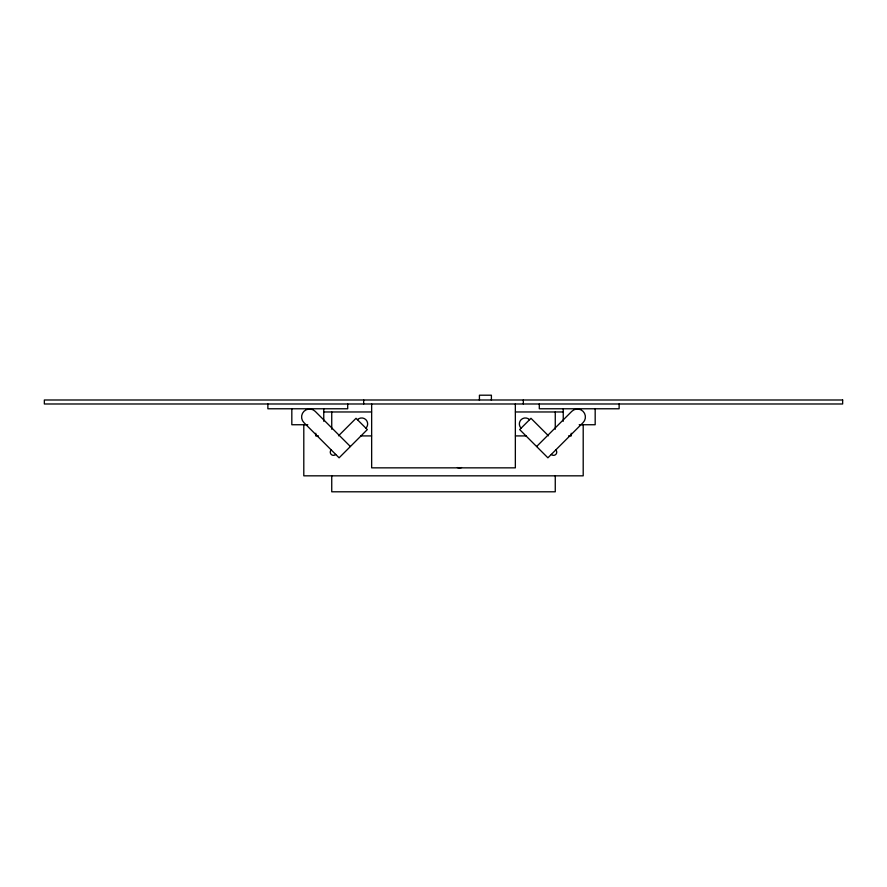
<?xml version="1.0" encoding="UTF-8"?>
<svg xmlns="http://www.w3.org/2000/svg" width="887" height="887" viewBox="0 0 887 887"><rect width="100%" height="100%" fill="white"/><g stroke="black" fill="none" stroke-linecap="round" stroke-linejoin="round"><path stroke-width="1.33" d="M338.512 435.816L356.031 418.298L367.318 429.585L339.1 457.814L303.931 422.644A7.983 7.983 0 0 1 303.931 411.357A7.983 7.983 0 0 1 315.218 411.357L350.387 446.516M536.613 446.516L571.782 411.357A7.983 7.983 0 0 1 583.069 411.357A7.983 7.983 0 0 1 583.069 422.644L547.9 457.814L519.682 429.585L530.969 418.298L548.488 435.816M323.755 411.967L371.531 411.967M515.469 411.967L563.245 411.967M307.789 424.74L291.823 424.74L291.823 408.774M579.211 424.74L595.177 424.74L595.177 408.774M318.433 435.916L315.772 435.916L315.772 433.255M360.554 435.916L371.531 435.916M515.469 435.916L526.446 435.916M568.567 435.916L571.228 435.916L571.228 433.255M619.126 403.984L619.126 408.774L539.296 408.774L539.296 403.984M583.202 424.707L583.202 475.831L303.797 475.831L303.797 424.707M563.245 408.774L563.245 421.281M555.262 411.967L555.262 429.264M555.262 475.831L555.262 491.797L331.738 491.797L331.738 475.831M523.33 399.993L523.33 403.984M515.347 403.984L515.347 467.848L371.653 467.848L371.653 403.984M491.398 400.314L491.398 395.203L479.423 395.203L479.423 400.314M363.67 399.993L363.67 403.984M347.704 403.984L347.704 408.774L267.874 408.774L267.874 403.984M331.738 411.967L331.738 429.264M323.755 408.774L323.755 421.281M357.439 419.706A5.987 5.987 0 0 1 365.91 419.706A5.987 5.987 0 0 1 365.91 428.177M335.707 454.421A3.193 3.193 0 0 1 331.195 454.421A3.193 3.193 0 0 1 331.195 449.909M521.09 428.177A5.987 5.987 0 0 1 521.09 419.706A5.987 5.987 0 0 1 529.561 419.706M555.805 449.909A3.193 3.193 0 0 1 555.805 454.421A3.193 3.193 0 0 1 551.293 454.421M461.528 467.571A7.983 7.983 0 0 1 457.404 467.571M842.65 399.993L44.35 399.993L44.35 403.984L842.65 403.984L842.65 399.993"/></g></svg>
